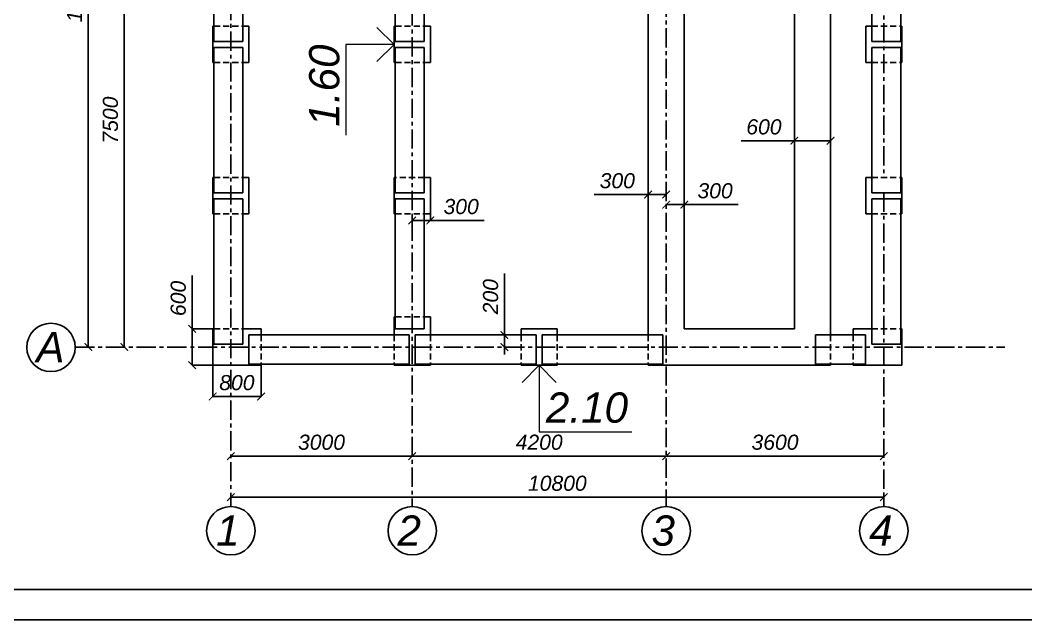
# Model space of a CAD drawing. Header units: millimetres. Extents: x 84778 to 227326, y -44398 to 146312.
# Drawn here: x 178962 to 195596, y -44398 to -34488 of the extents above; entities that cross this region are included whole.
import ezdxf

# ---------------------------------------------------------------- set-up
doc = ezdxf.new("R2010")
doc.units = ezdxf.units.MM
doc.header["$LTSCALE"] = 10
doc.linetypes.add('CENTER', pattern=[50.8, 31.75, -6.35, 6.35, -6.35])
doc.linetypes.add('DASHED', pattern=[19.05, 12.7, -6.35])
for name, color, linetype in [('Осевая', 7, 'CENTER'), ('Пунктир', 7, 'DASHED'), ('Размерная', 7, 'Continuous'), ('Текст', 7, 'Continuous')]:
    doc.layers.add(name, color=color, linetype=linetype)
for name, color, linetype, lineweight in [('Основная', 7, 'Continuous', 30), ('основной', 7, 'Continuous', 30), ('Тонкая', 7, 'Continuous', 25)]:
    doc.layers.add(name, color=color, linetype=linetype, lineweight=lineweight)
doc.styles.add('STIL 888', font='ARIALI.TTF')
doc.dimstyles.new('ISO-25$0', dxfattribs={"dimtxt": 250, "dimasz": 125, "dimexe": 1.25, "dimexo": 0.625, "dimgap": 100, "dimtad": 1, "dimdec": 0, "dimtxsty": 'STIL 888', "dimblk": 'ARCHTICK', "dimcen": 2.5, "dimadec": 0, "dimazin": 0, "dimtfac": 1, "dimtdec": 0, "dimtmove": 0, "dimatfit": 3, "dimfxl": 0, "dimarcsym": 0})

# ---------------------------------------------------------------- blocks, each defined once
blk = doc.blocks.new('_ArchTick')
at = {"color": 0, "linetype": 'ByBlock', "const_width": 0.15}
blk.add_lwpolyline([(-0.5, -0.5), (0.5, 0.5)], dxfattribs=at)
blk = doc.blocks.new('*D9')
at = {"layer": 'Defpoints', "color": 0, "linetype": 'Continuous', "ltscale": 1000}
for p in [(180685, -32390), (180685, -32390), (180685, -39890)]:
    blk.add_point(p, dxfattribs=at)
at = {"layer": 'Размерная', "color": 0, "linetype": 'Continuous', "lineweight": -2, "ltscale": 1000}
for p, q in [((180684, -32390), (180683, -32390)), ((180685, -39890), (180685, -32390)), ((180684, -39890), (180683, -39890))]:
    blk.add_line(p, q, dxfattribs=at)
at = {"layer": 'Размерная', "color": 0, "linetype": 'Continuous', "lineweight": -2, "ltscale": 1000, "xscale": 125, "yscale": 125, "zscale": 125}
for p, rotation in [((180685, -32390), 90), ((180685, -39890), 270)]:
    blk.add_blockref('_ArchTick', p, dxfattribs=dict(at, rotation=rotation))
at = {"layer": 'Размерная', "color": 0, "linetype": 'Continuous', "ltscale": 1000, "insert": (180457, -36140), "char_height": 250, "attachment_point": 5, "rotation": 90, "style": 'STIL 888'}
blk.add_mtext('7500', dxfattribs=at)
blk = doc.blocks.new('*D8')
at = {"layer": 'Defpoints', "color": 0, "linetype": 'Continuous', "ltscale": 1000}
for p in [(180046, -28190), (180090, -28190), (180046, -39890)]:
    blk.add_point(p, dxfattribs=at)
at = {"layer": 'Размерная', "color": 0, "linetype": 'Continuous', "lineweight": -2, "ltscale": 1000}
for p, q in [((180046, -28190), (180091, -28190)), ((180090, -39890), (180090, -28190)), ((180046, -39890), (180091, -39890))]:
    blk.add_line(p, q, dxfattribs=at)
at = {"layer": 'Размерная', "color": 0, "linetype": 'Continuous', "lineweight": -2, "ltscale": 1000, "xscale": 125, "yscale": 125, "zscale": 125}
for p, rotation in [((180090, -28190), 90), ((180090, -39890), 270)]:
    blk.add_blockref('_ArchTick', p, dxfattribs=dict(at, rotation=rotation))
at = {"layer": 'Размерная', "color": 0, "linetype": 'Continuous', "ltscale": 1000, "insert": (179863, -34040), "char_height": 250, "attachment_point": 5, "rotation": 90, "style": 'STIL 888'}
blk.add_mtext('11700', dxfattribs=at)
blk = doc.blocks.new('*D6')
at = {"layer": 'Defpoints', "color": 0, "linetype": 'Continuous', "ltscale": 1000}
for p in [(185447, -41692), (189647, -41692), (189647, -41692)]:
    blk.add_point(p, dxfattribs=at)
at = {"layer": 'Размерная', "color": 0, "linetype": 'Continuous', "lineweight": -2, "ltscale": 1000}
for p, q in [((185447, -41691), (185447, -41690)), ((185447, -41692), (189647, -41692)), ((189647, -41691), (189647, -41690))]:
    blk.add_line(p, q, dxfattribs=at)
at = {"layer": 'Размерная', "color": 0, "linetype": 'Continuous', "lineweight": -2, "ltscale": 1000, "xscale": 125, "yscale": 125, "zscale": 125, "rotation": 180}
blk.add_blockref('_ArchTick', (185447, -41692), dxfattribs=at)
at = {"layer": 'Размерная', "color": 0, "linetype": 'Continuous', "lineweight": -2, "ltscale": 1000, "xscale": 125, "yscale": 125, "zscale": 125}
blk.add_blockref('_ArchTick', (189647, -41692), dxfattribs=at)
at = {"layer": 'Размерная', "color": 0, "linetype": 'Continuous', "ltscale": 1000, "insert": (187547, -41464), "char_height": 250, "attachment_point": 5, "style": 'STIL 888'}
blk.add_mtext('4200', dxfattribs=at)
blk = doc.blocks.new('*D5')
at = {"layer": 'Defpoints', "color": 0, "linetype": 'Continuous', "ltscale": 1000}
for p in [(182447, -41692), (185447, -41692), (185447, -41692)]:
    blk.add_point(p, dxfattribs=at)
at = {"layer": 'Размерная', "color": 0, "linetype": 'Continuous', "lineweight": -2, "ltscale": 1000}
for p, q in [((182447, -41691), (182447, -41690)), ((182447, -41692), (185447, -41692)), ((185447, -41691), (185447, -41690))]:
    blk.add_line(p, q, dxfattribs=at)
at = {"layer": 'Размерная', "color": 0, "linetype": 'Continuous', "lineweight": -2, "ltscale": 1000, "xscale": 125, "yscale": 125, "zscale": 125, "rotation": 180}
blk.add_blockref('_ArchTick', (182447, -41692), dxfattribs=at)
at = {"layer": 'Размерная', "color": 0, "linetype": 'Continuous', "lineweight": -2, "ltscale": 1000, "xscale": 125, "yscale": 125, "zscale": 125}
blk.add_blockref('_ArchTick', (185447, -41692), dxfattribs=at)
at = {"layer": 'Размерная', "color": 0, "linetype": 'Continuous', "ltscale": 1000, "insert": (183947, -41464), "char_height": 250, "attachment_point": 5, "style": 'STIL 888'}
blk.add_mtext('3000', dxfattribs=at)
blk = doc.blocks.new('*D7')
at = {"layer": 'Defpoints', "color": 0, "linetype": 'Continuous', "ltscale": 1000}
for p in [(189647, -41692), (193247, -41692), (193247, -41692)]:
    blk.add_point(p, dxfattribs=at)
at = {"layer": 'Размерная', "color": 0, "linetype": 'Continuous', "lineweight": -2, "ltscale": 1000}
for p, q in [((189647, -41691), (189647, -41690)), ((189647, -41692), (193247, -41692)), ((193247, -41691), (193247, -41690))]:
    blk.add_line(p, q, dxfattribs=at)
at = {"layer": 'Размерная', "color": 0, "linetype": 'Continuous', "lineweight": -2, "ltscale": 1000, "xscale": 125, "yscale": 125, "zscale": 125, "rotation": 180}
blk.add_blockref('_ArchTick', (189647, -41692), dxfattribs=at)
at = {"layer": 'Размерная', "color": 0, "linetype": 'Continuous', "lineweight": -2, "ltscale": 1000, "xscale": 125, "yscale": 125, "zscale": 125}
blk.add_blockref('_ArchTick', (193247, -41692), dxfattribs=at)
at = {"layer": 'Размерная', "color": 0, "linetype": 'Continuous', "ltscale": 1000, "insert": (191447, -41464), "char_height": 250, "attachment_point": 5, "style": 'STIL 888'}
blk.add_mtext('3600', dxfattribs=at)
blk = doc.blocks.new('*D102')
at = {"layer": 'Defpoints', "color": 0, "linetype": 'Continuous', "ltscale": 1000}
for p in [(185447, -37690), (185747, -37690), (185747, -37798)]:
    blk.add_point(p, dxfattribs=at)
at = {"layer": 'Размерная', "color": 0, "linetype": 'Continuous', "lineweight": -2, "ltscale": 1000}
for p, q in [((185447, -37691), (185447, -37799)), ((185747, -37691), (185747, -37799)), ((185447, -37798), (185747, -37798)), ((185747, -37798), (186639, -37798))]:
    blk.add_line(p, q, dxfattribs=at)
at = {"layer": 'Размерная', "color": 0, "linetype": 'Continuous', "lineweight": -2, "ltscale": 1000, "xscale": 125, "yscale": 125, "zscale": 125, "rotation": 180}
blk.add_blockref('_ArchTick', (185447, -37798), dxfattribs=at)
at = {"layer": 'Размерная', "color": 0, "linetype": 'Continuous', "lineweight": -2, "ltscale": 1000, "xscale": 125, "yscale": 125, "zscale": 125}
blk.add_blockref('_ArchTick', (185747, -37798), dxfattribs=at)
at = {"layer": 'Размерная', "color": 0, "linetype": 'Continuous', "ltscale": 1000, "insert": (186256, -37570), "char_height": 250, "attachment_point": 5, "style": 'STIL 888'}
blk.add_mtext('300', dxfattribs=at)
blk = doc.blocks.new('*D105')
at = {"layer": 'Defpoints', "color": 0, "linetype": 'Continuous', "ltscale": 1000}
for p in [(186657, -39690), (186972, -39690), (186972, -39890)]:
    blk.add_point(p, dxfattribs=at)
at = {"layer": 'Размерная', "color": 0, "linetype": 'Continuous', "lineweight": -2, "ltscale": 1000}
for p, q in [((186972, -39690), (186972, -38675)), ((186658, -39690), (186973, -39690)), ((186972, -39890), (186972, -39690)), ((186971, -39890), (186971, -39890)), ((186972, -39890), (186972, -40015))]:
    blk.add_line(p, q, dxfattribs=at)
at = {"layer": 'Размерная', "color": 0, "linetype": 'Continuous', "lineweight": -2, "ltscale": 1000, "xscale": 125, "yscale": 125, "zscale": 125}
for p, rotation in [((186972, -39690), 270), ((186972, -39890), 90)]:
    blk.add_blockref('_ArchTick', p, dxfattribs=dict(at, rotation=rotation))
at = {"layer": 'Размерная', "color": 0, "linetype": 'Continuous', "ltscale": 1000, "insert": (186744, -39058), "char_height": 250, "attachment_point": 5, "rotation": 90, "style": 'STIL 888'}
blk.add_mtext('200', dxfattribs=at)
blk = doc.blocks.new('*D141')
at = {"layer": 'Defpoints', "color": 0, "linetype": 'Continuous', "ltscale": 1000}
for p in [(182147, -40190), (182947, -40190), (182147, -40707)]:
    blk.add_point(p, dxfattribs=at)
at = {"layer": 'Размерная', "color": 0, "linetype": 'Continuous', "lineweight": -2, "ltscale": 1000}
for p, q in [((182147, -40191), (182147, -40708)), ((182947, -40191), (182947, -40708)), ((182947, -40707), (182147, -40707))]:
    blk.add_line(p, q, dxfattribs=at)
at = {"layer": 'Размерная', "color": 0, "linetype": 'Continuous', "lineweight": -2, "ltscale": 1000, "xscale": 125, "yscale": 125, "zscale": 125, "rotation": 180}
blk.add_blockref('_ArchTick', (182147, -40707), dxfattribs=at)
at = {"layer": 'Размерная', "color": 0, "linetype": 'Continuous', "lineweight": -2, "ltscale": 1000, "xscale": 125, "yscale": 125, "zscale": 125}
blk.add_blockref('_ArchTick', (182947, -40707), dxfattribs=at)
at = {"layer": 'Размерная', "color": 0, "linetype": 'Continuous', "lineweight": 0, "ltscale": 1000, "insert": (182547, -40479), "char_height": 250, "attachment_point": 5, "style": 'STIL 888'}
blk.add_mtext('800', dxfattribs=at)
blk = doc.blocks.new('*D145')
at = {"layer": 'Defpoints', "color": 0, "linetype": 'Continuous', "ltscale": 1000}
for p in [(191767, -36140), (192367, -36135), (191767, -36481)]:
    blk.add_point(p, dxfattribs=at)
at = {"layer": 'Размерная', "color": 0, "linetype": 'Continuous', "lineweight": -2, "ltscale": 1000}
for p, q in [((191767, -36141), (191767, -36482)), ((192367, -36136), (192367, -36482)), ((191767, -36481), (190885, -36481)), ((192367, -36481), (191767, -36481))]:
    blk.add_line(p, q, dxfattribs=at)
at = {"layer": 'Размерная', "color": 0, "linetype": 'Continuous', "lineweight": -2, "ltscale": 1000, "xscale": 125, "yscale": 125, "zscale": 125, "rotation": 180}
blk.add_blockref('_ArchTick', (191767, -36481), dxfattribs=at)
at = {"layer": 'Размерная', "color": 0, "linetype": 'Continuous', "lineweight": -2, "ltscale": 1000, "xscale": 125, "yscale": 125, "zscale": 125}
blk.add_blockref('_ArchTick', (192367, -36481), dxfattribs=at)
at = {"layer": 'Размерная', "color": 0, "linetype": 'Continuous', "ltscale": 1000, "insert": (191264, -36253), "char_height": 250, "attachment_point": 5, "style": 'STIL 888'}
blk.add_mtext('600', dxfattribs=at)
blk = doc.blocks.new('*D150')
at = {"layer": 'Defpoints', "color": 0, "ltscale": 1000}
for p in [(189347, -37353), (189347, -37370), (189647, -37353)]:
    blk.add_point(p, dxfattribs=at)
at = {"layer": 'Размерная', "color": 0, "lineweight": -2, "ltscale": 1000}
for p, q in [((189347, -37370), (188455, -37370)), ((189347, -37354), (189347, -37372)), ((189647, -37370), (189347, -37370)), ((189647, -37354), (189647, -37372))]:
    blk.add_line(p, q, dxfattribs=at)
at = {"layer": 'Размерная', "color": 0, "lineweight": -2, "ltscale": 1000, "xscale": 125, "yscale": 125, "zscale": 125, "rotation": 180}
blk.add_blockref('_ArchTick', (189347, -37370), dxfattribs=at)
at = {"layer": 'Размерная', "color": 0, "lineweight": -2, "ltscale": 1000, "xscale": 125, "yscale": 125, "zscale": 125}
blk.add_blockref('_ArchTick', (189647, -37370), dxfattribs=at)
at = {"layer": 'Размерная', "color": 0, "ltscale": 1000, "insert": (188839, -37143), "char_height": 250, "attachment_point": 5, "style": 'STIL 888'}
blk.add_mtext('300', dxfattribs=at)
blk = doc.blocks.new('*D153')
at = {"layer": 'Defpoints', "color": 0, "ltscale": 1000}
for p in [(193247, -42370), (182447, -42525), (193247, -42525)]:
    blk.add_point(p, dxfattribs=at)
at = {"layer": 'Размерная', "color": 0, "lineweight": -2, "ltscale": 1000}
for p, q in [((182447, -42525), (182447, -42369)), ((182447, -42370), (193247, -42370)), ((193247, -42525), (193247, -42369))]:
    blk.add_line(p, q, dxfattribs=at)
at = {"layer": 'Размерная', "color": 0, "lineweight": -2, "ltscale": 1000, "xscale": 125, "yscale": 125, "zscale": 125, "rotation": 180}
blk.add_blockref('_ArchTick', (182447, -42370), dxfattribs=at)
at = {"layer": 'Размерная', "color": 0, "lineweight": -2, "ltscale": 1000, "xscale": 125, "yscale": 125, "zscale": 125}
blk.add_blockref('_ArchTick', (193247, -42370), dxfattribs=at)
at = {"layer": 'Размерная', "color": 0, "ltscale": 1000, "insert": (187847, -42142), "char_height": 250, "attachment_point": 5, "style": 'STIL 888'}
blk.add_mtext('10800', dxfattribs=at)
blk = doc.blocks.new('*D154')
at = {"layer": 'Defpoints', "color": 0, "ltscale": 1000}
for p in [(181807, -39590), (182147, -39590), (182147, -40190)]:
    blk.add_point(p, dxfattribs=at)
at = {"layer": 'Размерная', "color": 0, "lineweight": -2, "ltscale": 1000}
for p, q in [((181807, -39590), (181807, -38709)), ((182146, -39590), (181806, -39590)), ((181807, -40190), (181807, -39590)), ((182146, -40190), (181806, -40190))]:
    blk.add_line(p, q, dxfattribs=at)
at = {"layer": 'Размерная', "color": 0, "lineweight": -2, "ltscale": 1000, "xscale": 125, "yscale": 125, "zscale": 125}
for p, rotation in [((181807, -39590), 90), ((181807, -40190), 270)]:
    blk.add_blockref('_ArchTick', p, dxfattribs=dict(at, rotation=rotation))
at = {"layer": 'Размерная', "color": 0, "ltscale": 1000, "insert": (181579, -39087), "char_height": 250, "attachment_point": 5, "rotation": 90, "style": 'STIL 888'}
blk.add_mtext('600', dxfattribs=at)
blk = doc.blocks.new('*D159')
at = {"layer": 'Defpoints', "color": 0, "ltscale": 1000}
for p in [(189947, -36256), (189647, -37520), (189947, -37537)]:
    blk.add_point(p, dxfattribs=at)
at = {"layer": 'Размерная', "color": 0, "lineweight": -2, "ltscale": 1000}
for p, q in [((189947, -36256), (189947, -37538)), ((189647, -37521), (189647, -37538)), ((189647, -37537), (189947, -37537)), ((189947, -37537), (190839, -37537))]:
    blk.add_line(p, q, dxfattribs=at)
at = {"layer": 'Размерная', "color": 0, "lineweight": -2, "ltscale": 1000, "xscale": 125, "yscale": 125, "zscale": 125, "rotation": 180}
blk.add_blockref('_ArchTick', (189647, -37537), dxfattribs=at)
at = {"layer": 'Размерная', "color": 0, "lineweight": -2, "ltscale": 1000, "xscale": 125, "yscale": 125, "zscale": 125}
blk.add_blockref('_ArchTick', (189947, -37537), dxfattribs=at)
at = {"layer": 'Размерная', "color": 0, "ltscale": 1000, "insert": (190456, -37309), "char_height": 250, "attachment_point": 5, "style": 'STIL 888'}
blk.add_mtext('300', dxfattribs=at)

msp = doc.modelspace()

# ---------------------------------------------------------------- linework, layer by layer
at = {"lineweight": 30}
for p, q in [((226826.4, -43897.5), (145226.4, -43897.5)), ((227326.4, -44397.5), (143226.4, -44397.5))]:
    msp.add_line(p, q, dxfattribs=at)
at = {"layer": 'Осевая'}
for points in [[(193247.1, -26920.5), (193247.1, -37090.4)], [(182447.1, -27058.1), (182447.1, -42524.8)], [(189647.1, -27001.5), (189647.1, -42524.8)], [(185447.1, -27149.8), (185447.1, -42524.8)], [(193247.1, -37340.4), (193247.1, -42524.8)], [(179873, -39890.4), (195249.8, -39890.4)]]:
    msp.add_lwpolyline(points, dxfattribs=at)
at = {"layer": 'Основная', "linetype": 'Continuous', "ltscale": 1000}
for points in [[(182167.1, -34840.4), (182167.1, -32440.4)], [(182647.1, -34840.4), (182647.1, -32440.4)], [(193047.1, -34840.4), (193047.1, -32440.4)], [(193527.1, -34840.4), (193527.1, -32440.4)], [(185167.1, -32770.4), (185167.1, -34840.4)], [(185647.1, -32770.4), (185647.1, -34840.4)], [(182167.1, -37340.4), (182167.1, -34940.4)], [(182647.1, -37340.4), (182647.1, -34940.4)], [(185167.1, -34940.4), (185167.1, -37340.4)], [(185647.1, -34940.4), (185647.1, -37340.4)], [(193047.1, -37340.4), (193047.1, -34940.4)], [(193527.1, -37340.4), (193527.1, -34940.4)], [(182167.1, -39840.4), (182167.1, -37440.4)], [(182647.1, -39840.4), (182647.1, -37440.4)], [(185167.1, -37440.4), (185167.1, -39590.4)], [(185647.1, -37440.4), (185647.1, -39590.4)], [(193047.1, -39840.4), (193047.1, -37440.4)], [(193527.1, -39840.4), (193527.1, -37440.4)], [(182747.1, -39690.4), (185397.1, -39690.4)], [(185497.1, -39690.4), (187497.1, -39690.4)], [(187597.1, -39690.4), (189592.1, -39690.4)], [(192117.1, -39690.4), (192942.1, -39690.4)], [(182747.1, -40170.4), (185397.1, -40170.4)], [(185497.1, -40170.4), (187497.1, -40170.4)], [(187597.1, -40170.4), (189592.1, -40170.4)], [(192117.1, -40170.4), (192942.1, -40170.4)]]:
    msp.add_lwpolyline(points, dxfattribs=at)
at = {"layer": 'Основная', "ltscale": 50}
for points in [[(189347.1, -32580.4), (189347.1, -39690.4)], [(189947.1, -32690.4), (189947.1, -39590.4)], [(182147.1, -34590.4), (182147.1, -35190.4)], [(182167.1, -34590.4), (182147.1, -34590.4)], [(182747.1, -34590.4), (182647.1, -34590.4)], [(182747.1, -34590.4), (182747.1, -35190.4)], [(185147.1, -34590.4), (185147.1, -35190.4)], [(185167.1, -34590.4), (185147.1, -34590.4)], [(185747.1, -34590.4), (185647.1, -34590.4)], [(185747.1, -34590.4), (185747.1, -35190.4)], [(192947.1, -34590.4), (192947.1, -35190.4)], [(193047.1, -34590.4), (192947.1, -34590.4)], [(193547.1, -34590.4), (193527.1, -34590.4)], [(193547.1, -34590.4), (193547.1, -35190.4)], [(182647.1, -34840.4), (182167.1, -34840.4)], [(185647.1, -34840.4), (185167.1, -34840.4)], [(193527.1, -34840.4), (193047.1, -34840.4)], [(182647.1, -34940.4), (182167.1, -34940.4)], [(185647.1, -34940.4), (185167.1, -34940.4)], [(193527.1, -34940.4), (193047.1, -34940.4)], [(182167.1, -35190.4), (182147.1, -35190.4)], [(182747.1, -35190.4), (182647.1, -35190.4)], [(185167.1, -35190.4), (185147.1, -35190.4)], [(185747.1, -35190.4), (185647.1, -35190.4)], [(193047.1, -35190.4), (192947.1, -35190.4)], [(193547.1, -35190.4), (193527.1, -35190.4)], [(182147.1, -37090.4), (182147.1, -37690.4)], [(182167.1, -37090.4), (182147.1, -37090.4)], [(182747.1, -37090.4), (182647.1, -37090.4)], [(182747.1, -37090.4), (182747.1, -37690.4)], [(185147.1, -37090.4), (185147.1, -37690.4)], [(185167.1, -37090.4), (185147.1, -37090.4)], [(185747.1, -37090.4), (185647.1, -37090.4)], [(185747.1, -37090.4), (185747.1, -37690.4)], [(192947.1, -37090.4), (192947.1, -37690.4)], [(193047.1, -37090.4), (192947.1, -37090.4)], [(193547.1, -37090.4), (193527.1, -37090.4)], [(193547.1, -37090.4), (193547.1, -37690.4)], [(182647.1, -37340.4), (182167.1, -37340.4)], [(185647.1, -37340.4), (185167.1, -37340.4)], [(193527.1, -37340.4), (193047.1, -37340.4)], [(182647.1, -37440.4), (182167.1, -37440.4)], [(185647.1, -37440.4), (185167.1, -37440.4)], [(193527.1, -37440.4), (193047.1, -37440.4)], [(182167.1, -37690.4), (182147.1, -37690.4)], [(182747.1, -37690.4), (182647.1, -37690.4)], [(185167.1, -37690.4), (185147.1, -37690.4)], [(185747.1, -37690.4), (185647.1, -37690.4)], [(193047.1, -37690.4), (192947.1, -37690.4)], [(193547.1, -37690.4), (193527.1, -37690.4)], [(185147.1, -39390.4), (185147.1, -39690.4)], [(185167.1, -39390.4), (185147.1, -39390.4)], [(185747.1, -39390.4), (185647.1, -39390.4)], [(185747.1, -39390.4), (185747.1, -39690.4)], [(182147.1, -39590.4), (182147.1, -40190.4)], [(182167.1, -39590.4), (182147.1, -39590.4)], [(182947.1, -39590.4), (182647.1, -39590.4)], [(182747.1, -39690.4), (182747.1, -40170.4)], [(182947.1, -39590.4), (182947.1, -39690.4)], [(185647.1, -39590.4), (185167.1, -39590.4)], [(185397.1, -39690.4), (185397.1, -40170.4)], [(185497.1, -39690.4), (185497.1, -40170.4)], [(187847.1, -39590.4), (187247.1, -39590.4)], [(187247.1, -39590.4), (187247.1, -39690.4)], [(187497.1, -39690.4), (187497.1, -40170.4)], [(187597.1, -39690.4), (187597.1, -40170.4)], [(187847.1, -39590.4), (187847.1, -39690.4)], [(189592.1, -39690.4), (189592.1, -40170.4)], [(191767.1, -39590.4), (189947.1, -39590.4)], [(192117.1, -39690.4), (192117.1, -40170.4)], [(192742.1, -39590.4), (192742.1, -39690.4)], [(193047.1, -39590.4), (192742.1, -39590.4)], [(192942.1, -39690.4), (192942.1, -40170.4)], [(193542.1, -39590.4), (193527.1, -39590.4)], [(193542.1, -39590.4), (193542.1, -40190.4)], [(182647.1, -39840.4), (182167.1, -39840.4)], [(193527.1, -39840.4), (193047.1, -39840.4)], [(193527.1, -39840.4), (193047.1, -39840.4)], [(182947.1, -40190.4), (182147.1, -40190.4)], [(182947.1, -40170.4), (182947.1, -40190.4)], [(185147.1, -40170.4), (185147.1, -40190.4)], [(185747.1, -40190.4), (185147.1, -40190.4)], [(185747.1, -40170.4), (185747.1, -40190.4)], [(187247.1, -40170.4), (187247.1, -40190.4)], [(187847.1, -40190.4), (187247.1, -40190.4)], [(187847.1, -40170.4), (187847.1, -40190.4)], [(189347.1, -40170.4), (189347.1, -40190.4)], [(191767.1, -40190.4), (189347.1, -40190.4)], [(192367.1, -40190.4), (191767.1, -40190.4)], [(192367.1, -40170.4), (192367.1, -40190.4)], [(192742.1, -40170.4), (192742.1, -40190.4)], [(193542.1, -40190.4), (192742.1, -40190.4)]]:
    msp.add_lwpolyline(points, dxfattribs=at)
at = {"layer": 'основной', "linetype": 'Continuous', "ltscale": 1000}
for points in [[(192367.1, -32580.4), (192367.1, -39690.4)], [(191767.1, -32690.4), (191767.1, -39590.4)]]:
    msp.add_lwpolyline(points, dxfattribs=at)
at = {"layer": 'Пунктир', "linetype": 'DASHED', "ltscale": 0.8}
for points in [[(182167.1, -34590.4), (182647.1, -34590.4)], [(185167.1, -34590.4), (185647.1, -34590.4)], [(193047.1, -34590.4), (193527.1, -34590.4)], [(182167.1, -35190.4), (182647.1, -35190.4)], [(185167.1, -35190.4), (185647.1, -35190.4)], [(193047.1, -35190.4), (193527.1, -35190.4)], [(182167.1, -37090.4), (182647.1, -37090.4)], [(185647.1, -37090.4), (185167.1, -37090.4)], [(193047.1, -37090.4), (193527.1, -37090.4)], [(182167.1, -37690.4), (182647.1, -37690.4)], [(185167.1, -37690.4), (185647.1, -37690.4)], [(193047.1, -37690.4), (193527.1, -37690.4)], [(185167.1, -39390.4), (185647.1, -39390.4)], [(182167.1, -39590.4), (182647.1, -39590.4)], [(182947.1, -39690.4), (182947.1, -40170.4)], [(185147.1, -39690.4), (185147.1, -40170.4)], [(185747.1, -39690.4), (185747.1, -40170.4)], [(187247.1, -39690.4), (187247.1, -40170.4)], [(187847.1, -39690.4), (187847.1, -40170.4)], [(189347.1, -39690.4), (189347.1, -40170.4)], [(192367.1, -39690.4), (192367.1, -40170.4)], [(192742.1, -39690.4), (192742.1, -40170.4)], [(193047.1, -39590.4), (193527.1, -39590.4)]]:
    msp.add_lwpolyline(points, dxfattribs=at)
at = {"layer": 'Размерная', "linetype": 'Continuous', "lineweight": 20}
for p, q in [((184864.3, -34607.5), (185147.1, -34890.4)), ((185147.1, -34890.4), (184347.1, -34890.4)), ((184347.1, -34890.4), (184347.1, -36390.4)), ((184864.3, -35173.2), (185147.1, -34890.4)), ((187264.3, -40473.2), (187547.1, -40190.4)), ((187547.1, -40190.4), (187547.1, -41290.7)), ((187830, -40473.2), (187547.1, -40190.4)), ((187547.1, -41290.7), (189082, -41290.7))]:
    msp.add_line(p, q, dxfattribs=at)
at = {"layer": 'Размерная', "linetype": 'Continuous', "ltscale": 50}
msp.add_lwpolyline([(187621.2, -39890.4), (187621.2, -39890.4)], dxfattribs=at)
at = {"layer": 'Тонкая', "ltscale": 50}
for centre in [(179473, -39895.4), (182447.1, -42924.8), (185447.1, -42924.8), (189647.1, -42924.8), (193247.1, -42924.8)]:
    msp.add_circle(centre, 400, dxfattribs=at)

# ---------------------------------------------------------------- texts
at = {"layer": 'Размерная', "linetype": 'Continuous', "ltscale": 50, "style": 'STIL 888'}
msp.add_text('1.60', height=500, rotation=90, dxfattribs=at).set_placement((184241.9, -36250.1))
msp.add_text('2.10', height=500, dxfattribs=at).set_placement((187657.6, -41139.6))
at = {"layer": 'Текст', "ltscale": 50, "style": 'STIL 888'}
for s, p in [('А', (179229.7, -40142.8)), ('1', (182203.8, -43172.2)), ('2', (185203.8, -43172.2)), ('3', (189403.8, -43172.2)), ('4', (193003.8, -43172.2))]:
    msp.add_text(s, height=500, dxfattribs=at).set_placement(p)

# ---------------------------------------------------------------- dimensions: what is measured, and where the dimension line sits
at = {"layer": 'Размерная', "linetype": 'Continuous', "ltscale": 50}
for base, p1, p2, picture, middle in [((180090.2, -28190.4), (180045.7, -39890.4), (180045.7, -28190.4), '*D8', (179862.6, -34040.4)), ((180684.7, -32390.4), (180684.7, -39890.4), (180684.7, -32390.4), '*D9', (180457, -36140.4))]:
    dim = msp.add_linear_dim(base=base, p1=p1, p2=p2, angle=90, dimstyle='ISO-25$0', dxfattribs=at)
    dim.commit()
    dim.dimension.update_dxf_attribs({"geometry": picture, "text_midpoint": middle})
at = {"layer": 'Размерная', "linetype": 'Continuous', "ltscale": 1000}
for base, p1, p2, picture, middle in [((191767.1, -36480.6), (192367.1, -36135.4), (191767.1, -36140.4), '*D145', (191263.7, -36253)), ((185747.1, -37797.8), (185447.1, -37690.4), (185747.1, -37690.4), '*D102', (186255.5, -37570.2))]:
    dim = msp.add_linear_dim(base=base, p1=p1, p2=p2, dimstyle='ISO-25$0', dxfattribs=at)
    dim.commit()
    dim.dimension.update_dxf_attribs({"geometry": picture, "text_midpoint": middle})
at = {"layer": 'Размерная', "ltscale": 1000}
for base, p1, p2, picture, middle in [((189947.1, -37536.8), (189647.1, -37520.4), (189947.1, -36255.9), '*D159', (190455.6, -37309.2)), ((189347.1, -37370.4), (189647.1, -37353.4), (189347.1, -37353.4), '*D150', (188838.7, -37142.8)), ((193247.1, -42370.1), (182447.1, -42525.4), (193247.1, -42525.4), '*D153', (187847.1, -42142.3))]:
    dim = msp.add_linear_dim(base=base, p1=p1, p2=p2, dimstyle='ISO-25$0', dxfattribs=at)
    dim.commit()
    dim.dimension.update_dxf_attribs({"geometry": picture, "text_midpoint": middle})
dim = msp.add_linear_dim(base=(181806.8, -39590.4), p1=(182147.1, -40190.4), p2=(182147.1, -39590.4), angle=90, dimstyle='ISO-25$0', dxfattribs=at)
dim.commit()
dim.dimension.update_dxf_attribs({"geometry": '*D154', "text_midpoint": (181579.1, -39087)})
at = {"layer": 'Размерная', "linetype": 'Continuous', "ltscale": 1000}
dim = msp.add_linear_dim(base=(186972, -39690.4), p1=(186972, -39890.4), p2=(186657.1, -39690.4), angle=90, dimstyle='ISO-25$0', dxfattribs=at)
dim.commit()
dim.dimension.update_dxf_attribs({"geometry": '*D105', "text_midpoint": (186744.4, -39057.6)})
at = {"layer": 'Размерная', "linetype": 'Continuous', "lineweight": 0, "ltscale": 1000}
dim = msp.add_linear_dim(base=(182147.1, -40706.6), p1=(182947.1, -40190.4), p2=(182147.1, -40190.4), dimstyle='ISO-25$0', dxfattribs=at)
dim.commit()
dim.dimension.update_dxf_attribs({"geometry": '*D141', "text_midpoint": (182547.1, -40478.8)})
at = {"layer": 'Размерная', "linetype": 'Continuous', "ltscale": 50}
dim = msp.add_linear_dim(base=(185447.1, -41691.6), p1=(182447.1, -41691.6), p2=(185447.1, -41691.6), dimstyle='ISO-25$0', dxfattribs=at)
dim.commit()
dim.dimension.update_dxf_attribs({"geometry": '*D5', "text_midpoint": (183947.1, -41463.9)})
for base, p1, p2, picture, middle in [((189647.1, -41691.6), (185447.1, -41691.6), (189647.1, -41691.6), '*D6', (187547.1, -41463.9)), ((193247.1, -41691.6), (189647.1, -41691.6), (193247.1, -41691.6), '*D7', (191447.1, -41463.9))]:
    dim = msp.add_linear_dim(base=base, p1=p1, p2=p2, dimstyle='ISO-25$0', override={"dimtmove": 1}, dxfattribs=at)
    dim.commit()
    dim.dimension.update_dxf_attribs({"geometry": picture, "text_midpoint": middle})

doc.saveas('drawing.dxf')
